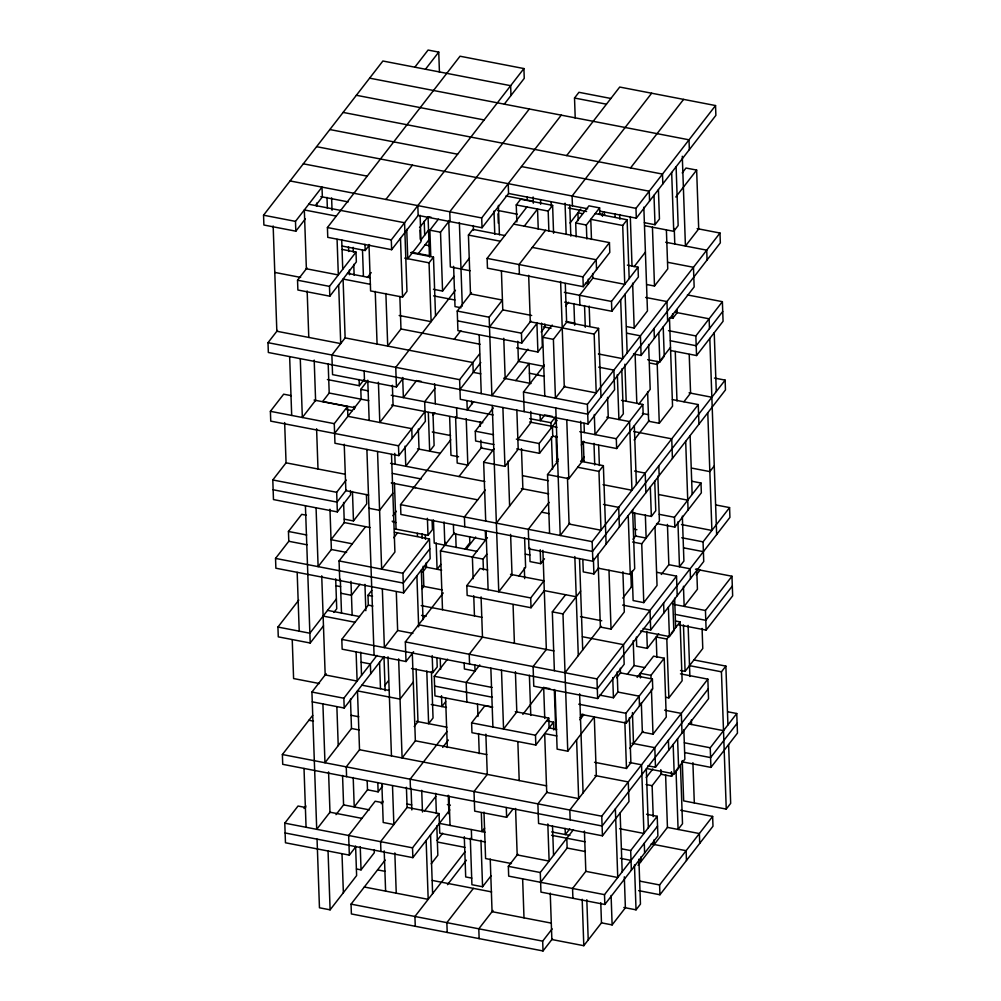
<?xml version="1.0" encoding="UTF-8"?>
<svg xmlns="http://www.w3.org/2000/svg" width="1001" height="1001" viewBox="0 0 1001 1001"><rect width="100%" height="100%" fill="white"/><g stroke="black" fill="none" stroke-linecap="round" stroke-linejoin="round"><path stroke-width="1.5" d="M305.305 218.944L295.833 231.181L263.889 225.012L263.551 215.202L382.895 61.011L510.648 85.686L510.985 95.495M295.833 231.181L295.483 221.371L322.009 187.112L322.347 196.909L315.715 205.48M414.839 67.18L428.09 50.05L438.738 52.102L439.439 72.235M425.475 69.244L438.738 52.102M417.817 205.605L418.168 215.415L391.641 249.687L327.765 237.35L327.427 227.54L460.035 56.219L523.911 68.556L524.249 78.353L504.366 104.054M342.317 249.462L356.006 252.114L356.343 261.912L329.817 296.183L297.885 290.015L297.535 280.205L307.007 267.968M697.171 228.628L719.982 233.033L720.332 242.843L587.725 414.164L268.343 352.49L268.005 342.68L277.477 330.443M385.885 199.449L412.399 165.178M329.817 296.183L329.479 286.374L356.006 252.114M342.367 246.096L365.19 250.5L369.607 244.782M391.641 249.687L391.303 239.877L523.911 68.556M367.417 277.477L371.208 272.585M425.012 411.536L398.486 445.795L270.745 421.133L270.395 411.323L283.658 394.194L291.266 395.658M419.544 227.702L428.065 216.691L431.106 217.28M370.458 284.334L343.08 279.054L345.132 337.888L331.882 355.017L332.557 374.624L396.434 386.962L403.065 378.391M420.908 239.99L428.491 230.192M430.793 256.481L429.867 230.167L438.388 219.156M529.329 108.984L449.762 211.774L450.1 221.584M418.418 253.466L428.828 240.002M433.446 289.289L442.567 291.053L440.515 232.219L449.036 221.208M315.59 400.362L302.34 417.492L300.275 358.658M368.981 244.482L370.595 290.928L402.54 297.097L406.957 291.379L404.567 222.748L308.746 204.242M399.174 315.503L431.118 321.659L429.054 262.825L433.483 257.119L410.673 252.715M322.572 401.601L329.204 393.03L328.178 363.613M350.463 490.578L350.613 494.782L337.35 511.911L273.473 499.574L272.798 479.967L286.061 462.825L284.647 422.572M527.902 349.161L491.904 395.658L489.164 317.217L502.427 300.075L470.495 293.919L468.43 235.072L472.86 229.367L504.792 235.535M418.168 215.415L482.044 227.753L481.694 217.943L561.261 115.153M575.225 118.143L574.524 98.023L578.941 92.305L610.885 98.473M399.849 296.459L400.976 328.979L387.725 346.108L385.885 293.468M327.39 379.554L359.334 385.723L363.751 380.005M482.044 227.753L508.558 193.481L508.22 183.684M435.085 388.263L424.674 401.726L425.35 421.333L398.836 455.605L334.96 443.268L334.271 423.661L347.535 406.519L314.076 400.062M334.609 433.458L361.136 399.199L360.798 389.389L367.43 380.83M442.567 291.053L453.941 276.376M460.998 268.994L469.519 257.983M516.841 221.959L516.253 204.93L520.67 199.212L552.615 205.38L553.578 233.246M455.43 290.252L395.745 367.354L396.434 386.962M513.638 224.111L609.446 242.617L609.797 252.415L583.27 286.686L487.462 268.18L487.112 258.383L526.901 206.982M566.679 155.58L619.719 87.049L715.54 105.555L715.878 115.365L636.311 218.155L599.812 211.111M536.949 323.411L521.796 342.993L457.92 330.655L457.232 311.048L471.433 292.692M524.286 226.163L537.537 209.034L538.25 229.166M394.482 532.257L429.467 539.013L430.155 558.621L403.628 592.88L275.876 568.218L275.538 558.408L288.788 541.278L288.451 531.468L301.714 514.339L306.281 515.215M416.641 380.48L403.378 397.61L402.677 377.49M548.886 231.218L548.185 211.086L552.615 205.38M454.216 339.251L460.835 330.693M337.35 511.911L336.674 492.292L346.146 480.055M545.57 230.28L519.056 264.539L519.394 274.349M651.664 93.218L572.097 196.021L572.434 205.818M346.484 489.864L337.012 502.102L273.135 489.764M489.514 327.014L502.777 309.885L501.401 270.658M570.019 222.998L580.755 209.134M576.188 236.899L575.7 222.973L588.963 205.843L599.612 207.895L599.824 214.089M343.593 502.439L344.294 522.56L331.031 539.689L352.327 543.806M598.698 367.154L613.901 370.095L614.589 389.702L588.062 423.961L460.31 399.299L459.622 379.679L479.517 353.991M433.02 415.252L434.909 412.8M329.967 509.246L331.381 549.499L318.118 566.629L316.066 507.795M344.357 519.181L353.478 520.945L366.741 503.816L366.416 494.519M586.836 238.964L586.348 225.025L599.612 207.895M630.555 167.918L683.595 99.387M459.972 389.489L480.805 362.575M323.473 625.888L310.21 643.017L278.278 636.861L277.928 627.051L298.773 600.125M339.752 580.555L339.064 560.935L365.59 526.676M392.855 493.193L379.592 510.322L368.956 508.27M521.796 342.993L521.446 333.183L530.918 320.946M473.573 401.789L467.254 409.947L466.929 400.663M714.476 378.065L725.124 380.117L592.517 551.438L400.888 514.439L400.55 504.629L450.75 439.777M392.88 515.728L396.358 511.236M583.27 286.686L582.932 276.877L609.446 242.617M592.667 273.511L592.83 278.153L624.762 284.322L622.71 225.488L627.126 219.77L595.195 213.601M636.311 218.155L635.973 208.346L715.54 105.555M541.166 332.019L544.957 327.127L544.844 324.036M336.386 598.948L309.872 633.22L277.928 627.051M565.678 305.918L568.518 302.252M544.794 396.133L542.742 337.299L552.214 325.062M333.896 612.424L336.736 608.758L335.685 578.828M593.143 277.74L579.566 295.282L579.904 305.092M493.881 444.519L475.625 441.003L475.287 431.193L493.28 407.945M393.743 537.737L397.522 532.845M515.815 380.58L529.079 363.451L529.779 383.583M516.629 347.923L537.912 352.027L542.342 346.321L541.528 323.098M359.985 584.284L351.451 595.295L340.815 593.243M564.914 385.948L555.442 398.185L553.39 339.352L566.641 322.222L565.29 283.508M682.207 172.923L685.998 168.03L696.646 170.082L698.698 228.916L685.435 246.046L682.294 156.256M524.186 411.636L523.498 392.017L544.344 365.102M459.009 476.539L481.744 447.159M675.8 197.009L696.646 170.082M413.601 651.739L406.018 661.523L342.154 649.186L341.804 639.389L368.33 605.117L367.98 595.307L371.771 590.415M644.381 222.672L655.017 224.724L659.446 219.019L658.42 189.602M634.033 266.779L645.407 252.089M485.71 521.083L483.658 462.249L494.081 448.786M394.544 528.878L428.003 535.335L432.419 529.629L432.094 520.332M564.702 302.152L611.849 311.261L611.498 301.451L638.025 267.179L627.377 265.127M403.628 592.88L402.94 573.273L429.467 539.013M361.912 818.368L329.98 812.199L316.716 829.328L311.924 692.054L326.126 673.698M560.61 281.481L564.276 386.761L596.221 392.93L594.169 334.096L598.585 328.391L566.641 322.222M611.849 311.261L638.363 276.989L638.025 267.179M644.832 225.726L673.736 231.306L678.152 225.588L676.1 166.754M429.804 548.811L403.29 583.082L275.538 558.408M517.867 439.414L531.131 422.284L530.755 411.449M485.26 490.04L464.426 516.966L464.764 526.776M422.66 572.109L426.451 567.217L426.288 562.575M483.658 462.249L504.954 466.353L518.205 449.224L516.841 409.997M708.195 688.951L602.101 826L282.72 764.326L282.382 754.529L312.687 715.365M442.505 609.709L440.453 550.875L454.341 532.92M646.884 284.559L654.491 286.023L667.755 268.894L666.403 230.192M422.059 588.688L423.836 586.398L423.123 566.278M440.878 564.376L437.087 569.269L436.173 542.955M551.126 427.364L550.963 422.722L555.38 417.017L555.593 423.21M516.691 448.923L539.501 453.328L539.164 443.531L557.157 420.282M312.262 701.851L344.206 708.02L343.856 698.223L377.014 655.392M396.296 591.766L397.647 630.48L384.384 647.609L382.332 588.776M626.588 326.589L634.196 328.053L647.459 310.923L643.831 207.194M465.102 548.898L469.844 542.78L469.619 536.586M539.501 453.328L552.765 436.198L552.427 426.401M466.166 549.274L475.638 537.036M344.206 708.02L383.984 656.631L385.172 690.69M588.062 423.961L587.374 404.354L719.982 233.033M496.358 523.135L522.885 488.863L521.471 448.611M406.018 661.523L405.342 641.916L443.23 592.967M487.424 537.625L472.384 557.031L473.148 578.716M556.256 461.561L558.158 459.109M549.587 533.408L547.534 474.574L557.957 461.111M350.463 699.061L351.489 728.478L324.962 762.749L322.91 703.916M384.634 685.647L388.426 680.755M483.42 569.932L483.033 559.096L486.824 554.191M633.508 353.966L641.103 355.443L694.156 286.912L693.468 267.292L667.617 262.3M669.719 317.755L672.76 318.343L677.189 312.637L677.076 309.534M576.238 596.784L544.294 590.615L531.03 607.745L467.154 595.407L466.816 585.61L480.08 568.48L487.687 569.944M355.968 846.546L349.336 855.117L285.46 842.779L284.784 823.16L298.035 806.03L305.643 807.507M581.306 445.007L583.958 441.579M304.066 808.495L305.956 806.043M549.136 502.377L528.303 529.304L528.978 548.911L592.855 561.248L725.462 389.927L725.124 380.117M584.184 457.107L581.343 460.773L584.384 461.361M547.534 474.574L568.831 478.691L582.082 461.561L580.68 421.296M670.495 347.347L657.232 364.477L649.624 363M413.313 681.981L400.05 699.111L357.47 690.89L359.522 749.724L346.258 766.854L346.596 776.663M647.647 359.659L659.822 362.012L664.239 356.306L663.213 326.889M638.826 404.054L650.2 389.376L648.623 344.469M411.499 668.505L432.795 672.622L437.212 666.904L436.886 657.619M581.656 441.779L616.641 448.536L616.303 438.726L642.817 404.467L621.533 400.35M670.695 350.55L696.546 355.543L695.858 335.936L722.384 301.676L687.399 294.92M512.011 574.637L498.761 591.779L492.254 405.468M492.73 707.056L434.947 695.895L434.259 676.288L447.522 659.158M567.454 477.602L569.081 524.049L601.013 530.217L598.961 471.383L603.378 465.665L580.567 461.261M616.641 448.536L643.168 414.276L642.817 404.467M722.722 311.474L696.208 345.745L670.357 340.753M518.993 575.888L525.625 567.317L524.599 537.9M335.998 814.664L343.581 804.879L342.555 775.462M696.546 355.543L723.072 321.283L722.384 301.676M569.707 523.235L560.235 535.472L555.78 407.995M634.121 440.015L649.274 420.433M414.189 726.526L417.98 721.633L416.141 668.993M529.554 547.672L530.042 561.599L540.69 563.663L544.481 558.771M367.167 780.505L367.492 789.802L354.229 806.931L353.203 777.514M647.609 391.841L648.635 421.258L659.284 423.31L672.547 406.181L669.469 317.93M412.287 652.564L415.365 740.815L402.102 757.945L398.636 658.858M445.67 701.663L441.879 706.556L441.504 695.72M367.492 789.802L378.128 791.854L382.557 786.148M531.03 607.745L530.693 597.947L543.956 580.805L510.497 574.349M479.767 664.914L466.191 682.457L466.879 702.064M683.946 401.701L690.577 393.143L689.214 354.429M381.206 803.703L383.095 801.25M592.855 561.248L592.167 541.641L698.26 404.579L672.409 399.587M447.072 731.468L410.135 779.191L410.473 789.001M442.68 747.397L448.36 740.052M554.379 670.695L552.327 611.861L565.59 594.732M547.422 721.008L553.515 722.184L535.835 745.032L471.959 732.694L471.609 722.885L484.872 705.755L492.479 707.219M406.406 787.274L407.119 807.407L380.593 841.666L380.931 851.476M317.054 839.138L319.457 907.782L330.105 909.834L356.619 875.575L355.593 846.158M356.481 868.981L361.048 869.856L374.299 852.727L374.199 849.636M555.067 690.302L557.119 749.136L567.767 751.2L562.975 613.913L580.655 591.065M582.832 559.496L583.27 571.884L593.918 573.936L598.648 567.817M632.982 539.289L635.823 535.61M552.489 938.713L543.017 950.95L351.389 913.951L351.051 904.141L385.147 860.084M631.581 512.612L651.351 516.428L655.768 510.71L654.742 481.293M424.411 811.11L435.785 796.421M632.106 571.146L633.132 600.562L643.781 602.627L641.729 543.781L659.409 520.945L657.845 476.038M516.816 711.924L503.553 729.053L501.501 670.22M285.122 832.97L412.875 857.644L412.525 847.834L439.051 813.575L407.119 807.407M598.335 568.23L630.28 574.399L634.697 568.681L632.645 509.847M656.568 523.573L674.824 527.089L674.474 517.292L701 483.02L691.879 481.256M714.264 465.89L709.834 471.596L691.591 468.08M522.835 714.389L543.681 687.462L549.762 688.638M412.875 857.644L449.812 809.909M674.824 527.089L701.338 492.83L701 483.02M565.027 672.747L601.025 626.251M622.81 598.097L632.282 585.86M436.987 840.552L442.667 833.207M597.847 554.291L600.387 627.064L611.035 629.116L624.299 611.986L622.897 571.734M431.206 863.825L437.837 855.254L436.811 825.838M535.835 745.032L535.485 735.222L548.748 718.092L515.29 711.623M661.261 574.474L668.843 564.689L667.442 524.424M643.781 602.627L657.044 585.485L654.992 526.651M542.892 550.362L546.346 649.449L533.095 666.578L533.771 686.198L597.647 698.523L596.971 678.916L676.526 576.126L656.756 572.309M643.092 628.528L650.7 630.004L703.741 561.473L703.052 541.854L729.579 507.595L715.89 504.954M465.127 851.613L414.927 916.478L415.265 926.275M484.634 828.177L481.981 831.593L481.331 813.025M447.472 884.671L466.416 860.197M580.054 717.767L582.895 714.088M579.854 719.769L583.646 714.877M597.647 698.523L624.174 664.264L623.485 644.657L582.419 636.724M485.86 734.146L487.274 774.399L474.011 791.528L474.699 811.135L506.631 817.304L513.263 808.745M616.679 677.752L620.47 672.86L652.402 679.028L652.752 688.838L626.226 723.097L580.605 714.289M696.246 574.962L700.037 570.07M567.767 751.2L594.294 716.929L596.346 775.762L569.819 810.034L570.17 819.832M627.439 674.098L634.071 665.54L633.208 640.765M636.361 637.061L636.686 646.346L647.334 648.398L658.696 633.721M599.749 695.119L613.438 697.76L617.855 692.054L617.154 671.921M547.359 791.628L537.887 803.866L538.576 823.473L602.439 835.81L628.966 801.551L628.278 781.931L594.819 775.475M473.385 888.375L446.859 922.647L447.209 932.444M637.136 677.377L653.565 656.168L664.201 658.22L666.266 717.054L653.002 734.196L642.354 732.131L641.328 702.715M665.828 697.284L668.881 697.872L666.816 639.038L669.656 635.36M671.246 633.32L680.079 621.909L675.512 621.02M640.502 630.993L669.406 636.573L673.823 630.868L672.797 601.451M470.307 838.262L471.921 884.709L482.57 886.761L491.091 875.75M651.05 678.453L650.95 675.362L664.201 658.22M626.226 723.097L625.888 713.288L652.402 679.028M678.766 624.824L706.13 630.104L705.455 610.497L731.969 576.238L695.47 569.181M657.544 826.113L604.504 894.644L508.683 876.138L508.345 866.34L517.817 854.103M732.319 586.035L705.793 620.307L675.375 614.426M706.13 630.104L732.657 595.845L731.969 576.238M493.005 910.46L478.803 928.815L479.141 938.613M680.53 670.47L685.097 671.358L702.777 648.51L702.076 628.39M629.729 748.448L642.98 731.318M668.881 697.872L682.131 680.743L680.079 621.909M569.757 828.853L565.34 834.571L565.127 828.378M646.558 814.251L657.207 816.303L657.882 835.923L604.842 904.454L540.965 892.116L540.277 872.509L573.435 829.679M594.544 762.287L626.476 768.455L630.893 762.749L629.329 717.842M540.628 882.306L567.142 848.047L566.804 838.237M602.439 835.81L601.764 816.203L707.845 679.141L680.467 673.848M682.257 760.61L683.658 800.875L726.251 809.096L721.446 671.809L725.875 666.103L693.931 659.934M646.221 777.514L652.852 768.943M647.885 765.815L655.492 767.279L708.533 698.748L707.845 679.141M584.421 831.093L585.823 871.345L572.559 888.475L572.91 898.285M653.215 816.653L652.126 785.685L661.598 773.448M543.017 950.95L542.68 941.14L552.152 928.903M660.81 769.619L660.973 774.261L671.608 776.313L673.51 773.873M646.821 768.568L674.199 773.848L678.615 768.142L677.589 738.725M631.368 870.182L630.68 850.575L657.207 816.303M682.031 761.811L710.935 767.392L710.247 747.785L736.761 713.513L727.639 711.749M737.111 723.323L710.585 757.582L684.734 752.589M710.935 767.392L737.449 733.132L736.761 713.513M638.075 865.327L667.442 827.389L665.602 774.749M550.237 893.08L551.864 939.526L583.796 945.695L601.476 922.847L600.775 902.727M601.476 922.847L612.124 924.911L625.387 907.782L624.311 876.813M623.861 907.482L636.035 909.834L640.452 904.116L638.888 859.221M638.651 890.64L659.947 894.756L659.596 884.947L712.637 816.416L680.705 810.247M659.947 894.756L712.987 826.225L712.637 816.416M726.251 809.096L730.667 803.378L728.615 744.544M574.524 98.023L606.456 104.192M369.632 78.153L689.013 139.815L689.351 149.624M356.381 95.283L484.121 119.945M343.118 112.412L662.487 174.086L662.837 183.896M329.855 129.542L457.607 154.217M521.483 166.554L649.236 191.216L649.574 201.026M316.591 146.672L635.973 208.346M508.558 193.481L587.65 208.759M505.98 195.946L533.358 201.239M568.33 207.995L586.586 211.511M598.748 213.864L604.829 215.04M582.482 213.688L577.915 212.8L578.19 220.545M303.328 163.814L367.204 176.138M516.253 204.93L548.185 211.086M622.71 225.488L590.778 219.319L591.478 239.439M575.7 222.973L586.348 225.025M665.665 242.229L706.731 250.162L707.069 259.972M497.597 210.423L517.367 214.239M290.065 180.943L481.694 217.943M320.833 196.621L348.21 201.902M468.43 235.072L500.375 241.241M532.307 247.41L596.183 259.747L596.533 269.557M429.867 230.167L440.515 232.219M336.261 216.116L304.329 209.947L306.394 269.307M425.05 244.895L429.604 245.771M263.551 215.202L295.483 221.371M327.427 227.54L391.303 239.877M487.112 258.383L582.932 276.877M585.36 283.27L588.4 283.859L588.25 279.216M411.436 252.227L429.692 255.743M645.658 297.447L666.941 301.564L667.629 321.171M404.729 258.133L429.054 262.825M470.12 270.758L450.35 266.942L448.723 220.495M675.662 312.337L709.121 318.806L709.471 328.616M564.351 292.342L611.498 301.451M668.493 330.655L695.858 335.936M347.497 273.336L370.32 277.74M306.381 268.781L338.325 274.95L337.074 239.339M433.583 295.883L454.879 300M565.903 321.434L575.024 323.198M626.739 333.183L640.427 335.823L641.103 355.443M502.777 309.885L531.669 315.465M461.098 307.757L455.017 306.594L453.616 266.329M274.787 272.422L300.638 277.415M594.169 334.096L530.292 321.759L528.666 275.313M543.43 326.839L551.038 328.303M297.535 280.205L329.479 286.374M457.232 311.048L489.164 317.217M457.57 320.846L521.446 333.183M542.742 337.299L553.39 339.352M598.41 353.966L622.747 358.671L620.683 299.837M400.976 328.979L480.067 344.244M689.051 392.842L711.861 397.247M544.281 366.391L518.43 361.399L517.73 341.266M529.416 373.26L538.538 375.012M345.132 337.888L472.885 362.55L473.235 372.359L480.83 373.823M536.761 374.887L544.369 376.351M503.653 378.228L531.018 383.521M642.417 413.488L648.498 414.664M268.005 342.68L459.622 379.679M523.498 392.017L587.374 404.354M418.155 380.78L421.196 381.368M606.744 417.192L629.554 421.596L631.956 490.24L603.065 484.659M633.721 431.494L671.734 438.838L672.422 458.458M552.339 416.429L544.732 414.952L540.315 420.67L540.102 414.477M529.667 418.618L550.963 422.722M360.798 389.389L368.393 390.865M391.216 395.27L493.105 414.94M529.604 421.997L556.981 427.277M579.792 431.681L616.303 438.726M329.204 393.03L368.743 400.663M391.554 405.067L482.807 422.697M552.765 436.198L557.332 437.087M323.461 401.664L355.393 407.832M475.287 431.193L493.531 434.722M516.353 439.126L539.164 443.531M346.208 409.447L352.302 410.623M432.294 431.994L450.55 435.51M634.571 471.046L645.22 473.11L645.895 492.717M493.268 450.325L481.106 447.985L480.83 440.24M577.665 467.267L598.961 471.383M270.395 411.323L334.271 423.661M658.846 494.582L687.737 500.15M417.517 448.823L440.327 453.24M458.583 456.756L450.976 455.292L449.624 416.579M522.597 475.688L548.448 480.68M659.271 514.351L674.474 517.292M390.565 463.313L484.859 481.531M521.358 488.576L548.736 493.856M603.49 504.429L618.693 507.369L619.381 526.976M681.481 524.562L711.899 530.442L707.782 412.762M392.43 473.423L421.321 479.004M681.756 537.75L703.052 541.854M633.846 529.129L636.886 529.717M391.253 482.932L415.59 487.625M286.061 462.825L345.37 474.286M413.801 487.5L477.677 499.837M541.554 512.174L549.161 513.638M683.62 547.847L703.39 551.664M632.607 542.029L641.729 543.781M368.668 495.082L345.858 490.678L344.231 444.231M272.798 479.967L336.674 492.292M400.55 504.629L592.167 541.641M668.843 564.689L690.139 568.793L690.477 578.603M392.129 521.208L395.17 521.796M392.88 521.984L395.921 522.572M525.337 554.129L529.904 555.017M344.294 522.56L370.145 527.552M476.814 551.326L434.221 543.105L433.42 519.882M440.453 550.875L483.033 559.096M673.51 604.329L705.455 610.497M288.451 531.468L306.706 534.997M424.925 566.916L441.654 570.157M622.635 605.105L650.012 610.385L650.7 630.004M288.788 541.278L307.044 544.807M331.381 549.499L346.584 552.439M339.064 560.935L402.94 573.273M466.816 585.61L530.693 597.947M422.309 586.111L442.079 589.927M580.48 616.654L601.764 620.77M552.327 611.861L562.975 613.913M666.816 639.038L656.168 636.986L656.881 657.106M336.111 585.773L340.665 586.649M367.98 595.307L372.547 596.196M421.221 605.592L482.044 617.342M689.514 665.64L721.446 671.809M368.33 605.117L372.885 606.005M421.559 615.402L426.126 616.278M634.071 665.54L644.719 667.592M418.606 624.787L553.953 650.913M327.552 610.372L359.484 616.541M650.95 675.362L640.302 673.298L640.465 677.94M323.123 616.09L355.067 622.247M397.647 630.48L412.862 633.408M405.342 641.916L596.971 678.916M617.855 692.054L639.151 696.158L639.489 705.968M341.804 639.389L597.309 688.726L729.917 517.404L729.579 507.595M664.601 710.172L681.331 713.4L682.006 733.02M688.525 723.898L723.51 730.642M361.261 662.187L370.383 663.951L370.72 673.761M434.259 676.288L492.054 687.449M578.741 704.191L625.888 713.288M434.597 686.098L492.392 697.259M684.396 742.792L710.247 747.785M325.187 674.924L357.119 681.08L356.093 651.664M361.887 685.184L389.264 690.465M431.243 704.491L446.446 707.432M631.994 743.268L654.804 747.672L655.492 767.279M319.444 683.545L293.593 678.553L292.242 639.852M556.694 729.366L549.086 727.902L548.748 718.092M556.844 735.96L544.669 733.608L546.721 792.442L578.666 798.61L576.614 739.777M311.924 692.054L343.856 698.223M471.609 722.885L535.485 735.222M416.454 721.333L446.871 727.214M629.379 762.449L641.541 764.802L643.943 833.445L619.606 828.74M351.201 715.302L358.808 716.766M646.045 784.509L652.126 785.685M308.909 720.257L313.463 721.145M351.489 728.478L359.096 729.954M415.365 740.815L486.849 754.616M359.522 749.724L546.584 785.848M667.442 827.389L699.386 833.558L699.724 843.355M282.382 754.529L601.764 816.203M447.347 804.579L450.387 805.167M651.138 843.931L686.123 850.687L686.461 860.485M407.169 804.028L411.736 804.904M551.651 831.919L569.907 835.447M382.782 802.702L375.175 801.238L348.648 835.497L349.336 855.117M551.601 835.297L585.059 841.766M621.558 848.81L630.68 850.575M343.581 804.879L369.432 809.872M439.389 823.373L485.022 832.181M567.142 848.047L585.397 851.563M620.37 858.32L631.018 860.385M485.36 841.991L439.739 833.182L439.051 813.575M517.179 854.917L549.124 861.085L547.822 823.923M437.55 842.066L464.927 847.359M639.827 881.13L659.596 884.947M585.823 871.345L617.755 877.514L615.365 808.871M511.448 863.55L485.585 858.558L483.971 812.099M284.784 823.16L412.525 847.834M508.345 866.34L540.277 872.509M471.784 878.115L465.703 876.939L464.289 836.686M377.577 869.882L385.172 871.345M432.319 880.442L491.641 891.904M364.314 887.011L428.19 899.348L426.138 840.502M551.376 923.135L492.067 911.673L490.227 859.033M351.051 904.141L542.68 941.14M714.226 332.707L716.278 391.541M725.875 666.103L727.927 724.937M709.809 338.413L716.653 534.534M698.26 404.579L698.948 424.186M696.721 569.131L697.422 589.251L684.158 606.381L683.458 586.261M690.102 435.61L692.154 494.444M685.685 441.316L688.075 509.959M674.249 228.516L674.787 243.994M688.112 625.387L689.889 676.488M691.403 719.832L691.566 724.474M692.905 762.674L694.306 802.927M671.671 172.472L673.736 231.306M682.344 516.128L683.908 561.035L679.491 566.741L677.927 521.846M675.262 351.439L676.989 400.976M672.609 313.701L672.76 318.343M683.47 624.912L685.097 671.358M683.846 729.767L684.872 759.183L676.038 770.607L678.09 829.441L682.507 823.735L680.455 764.889M676.526 576.126L677.214 595.733M674.636 598.198L675.662 627.614M653.991 195.308L655.017 224.724M658.783 332.595L659.822 362.012M668.38 607.157L669.406 636.573M673.173 744.431L674.199 773.848M652.439 227.189L654.491 286.023M657.119 361.374L659.284 423.31M671.446 771.671L671.608 776.313M654.028 328.503L654.366 338.3M658.821 465.778L659.158 475.588M663.613 603.065L663.951 612.862M668.405 740.34L668.756 750.149M650.325 487.012L651.351 516.428M645.345 514.852L646.145 538.075L635.51 536.023L634.697 512.8M651.426 689.289L653.002 734.196M646.734 631.368L647.334 648.398M654.016 839.877L654.179 844.519M630.305 216.579L632.031 266.128M632.632 283.158L634.196 328.053M635.097 353.866L636.824 403.403M627.126 219.77L629.179 278.603M634.321 425.688L636.373 484.534M646.308 768.893L648.36 827.727M625.112 294.119L627.164 352.953M644.281 843.242L644.619 853.052M619.657 214.527L619.819 219.169M624.887 364.189L626.188 401.351M630.843 573.148L631.331 587.087M640.765 857.006L640.915 861.648M628.215 515.565L630.28 574.399M621.759 368.931L623.335 413.826L618.918 419.544L617.342 374.637M615.027 214.039L615.127 217.142M632.432 712.587L633.508 743.555M634.471 864.927L636.035 909.834M624.849 722.009L626.476 768.455M604.379 211.987L604.479 215.09M620.307 668.218L620.482 673.373M602.364 213.213L602.477 216.304M607.569 397.359L608.27 417.492L595.007 434.622L594.306 414.489M620.132 812.962L622.184 871.796M608.983 570.282L611.035 629.116M612.737 677.627L613.438 697.76M598.585 328.391L600.988 397.034M603.378 465.665L606.118 544.119M598.661 445.37L599.374 465.49M611.098 895.495L612.124 924.911M589.176 306.056L589.889 326.176M593.981 443.33L594.732 465.015M584.546 305.568L585.297 327.252M593.38 558.458L593.918 573.936M604.504 894.644L604.842 904.454M584.033 423.273L584.359 432.557M583.333 441.278L584.033 461.411M573.898 303.516L574.662 325.187M569.744 205.192L570.833 236.148M579.516 558.558L582.707 649.912M565.052 203.153L566.141 234.121M574.824 556.531L578.29 655.617M579.629 693.806L583.082 792.892M586.811 899.724L588.225 939.989M566.766 419.857L568.831 478.691M582.182 899.248L583.796 945.695M551.151 201.714L551.313 206.356M556.03 435.598L557.006 463.463M551.451 436.661L552.577 469.169M540.502 199.649L540.665 204.304M554.316 689.514L555.73 729.779M553.515 722.184L553.778 729.929M533.12 196.984L533.333 203.178M536.886 322.61L537.912 352.027M552.514 825.95L553.54 855.367M540.202 549.724L540.69 563.663M527.164 196.959L527.264 200.062M543.681 687.462L544.757 718.43M529.391 675.174L530.793 715.44M524.299 567.767L524.674 578.616M503.766 338.275L505.167 378.528M508.058 461.098L509.622 506.005M510.61 534.384L512.037 575.162M513.063 604.579L514.414 643.28M515.402 671.671L516.829 712.437M517.855 741.854L519.206 780.567M522.647 879.141L523.998 917.842M498.398 205.368L499.424 234.785M497.985 213.864L498.31 223.16M502.89 407.52L504.954 466.353M515.565 808.47L517.204 855.43M493.981 211.073L494.794 234.297M506.293 807.507L506.631 817.304M479.204 334.772L481.256 393.606M486.061 530.88L488.113 589.714M490.853 668.168L492.905 727.001M485.322 530.618L485.648 539.902L453.716 533.733L453.39 524.449M473.335 225.538L473.498 230.192M480.192 421.659L480.355 426.301M481.068 596.859L482.482 637.111L469.219 654.254L469.557 664.051M471.571 401.138L471.671 404.241M473.748 595.745L474.449 615.865M477.527 704.128L477.965 716.516M478.553 733.545L479.254 753.665M459.371 222.547L462.299 306.156M466.228 418.668L467.842 465.115L457.194 463.063L455.58 416.604M474.824 664.839L475.037 671.033L464.389 668.981L464.176 662.787M480.943 840.314L482.57 886.761M456.606 407.895L456.956 417.705M471.333 829.541L471.671 839.351M455.655 533.583L456.143 547.522M445.395 542.367L445.495 545.47M444.056 521.934L444.869 545.157M433.483 257.119L435.535 315.953M434.609 383.658L435.322 403.778M445.595 697.96L447.322 747.497M449.011 796.008L450.037 825.437M428.065 216.691L429.467 256.944M448.273 795.232L448.911 813.813M432.97 412.95L434.109 445.47L429.679 451.176L428.328 412.475M440.215 658.558L440.59 669.394M424.211 221.158L424.699 235.085M420.107 215.265L421.033 241.591L407.77 258.721L406.744 229.304M419.907 229.967L420.232 239.252M427.402 518.305L428.003 535.335M432.194 655.58L432.795 672.622M431.418 671.521L433.045 717.98L428.628 723.685L426.789 671.045M435.673 793.33L436.373 813.45M425.312 534.697L425.475 539.351M418.33 428.991L419.031 449.124L405.78 466.253L405.067 446.133M421.997 533.758L422.159 538.413M421.308 570.044L423.035 619.581M430.555 834.796L432.607 893.63M417.354 533.283L417.467 536.373M412.099 438.476L411.749 428.666L347.873 416.328L347.535 406.519M416.891 575.75L418.668 626.839M421.709 790.327L422.472 811.999M400.488 238.263L402.54 297.097M411.061 788.275L411.824 809.947M398.486 445.795L398.836 455.605M392.367 385.235L393.08 405.367L379.817 422.497L378.403 382.244M394.757 453.365L395.132 464.201M394.444 482.72L396.058 529.166M391.504 454.492L394.907 552.026L381.656 569.156L377.54 451.489M375.237 291.404L377.077 344.056M388 656.806L391.454 755.893M392.505 785.823L393.856 824.536L383.208 822.484L381.856 783.77M394.844 852.915L396.246 893.18M364.965 244.307L365.19 250.5M379.567 662.337L380.48 688.663M367.767 380.192L369.169 420.445M384.196 850.863L385.61 891.115M362.487 249.862L363.413 276.176M364.151 370.983L364.502 380.793M366.892 449.436L374.086 655.355M377.815 782.557L378.128 791.854M359.121 379.529L359.334 385.723M353.165 247.347L353.328 251.989M353.753 264.377L354.141 275.212M364.94 584.359L365.853 610.673M348.523 246.872L348.686 251.514M349.336 270.095L349.499 274.737M354.091 406.343L354.204 409.434M360.735 652.152L361.536 675.375M352.452 491.529L353.478 520.945M341.716 239.827L342.742 269.244M350.976 581.368L352.164 615.427M360.235 846.633L361.048 869.856M338.663 284.759L340.715 343.593L276.839 331.256L273.16 225.976M331.619 197.885L332.057 210.26M326.989 197.397L327.365 208.233M340.327 579.304L341.516 613.363M336.874 706.906L338.225 745.62M342.017 853.991L343.368 892.704M316.616 203.078L316.716 206.181M314.189 360.097L315.615 400.875M316.591 428.741L317.993 468.994M321.721 575.825L325.2 675.437M328.566 771.946L329.992 812.712M328.053 851L330.105 909.834M307.157 290.978L308.783 337.425M305.418 505.743L310.21 643.017M289.639 356.594L291.691 415.428M297.172 572.322L299.224 631.156M304.016 768.443L306.068 827.276"/></g></svg>
